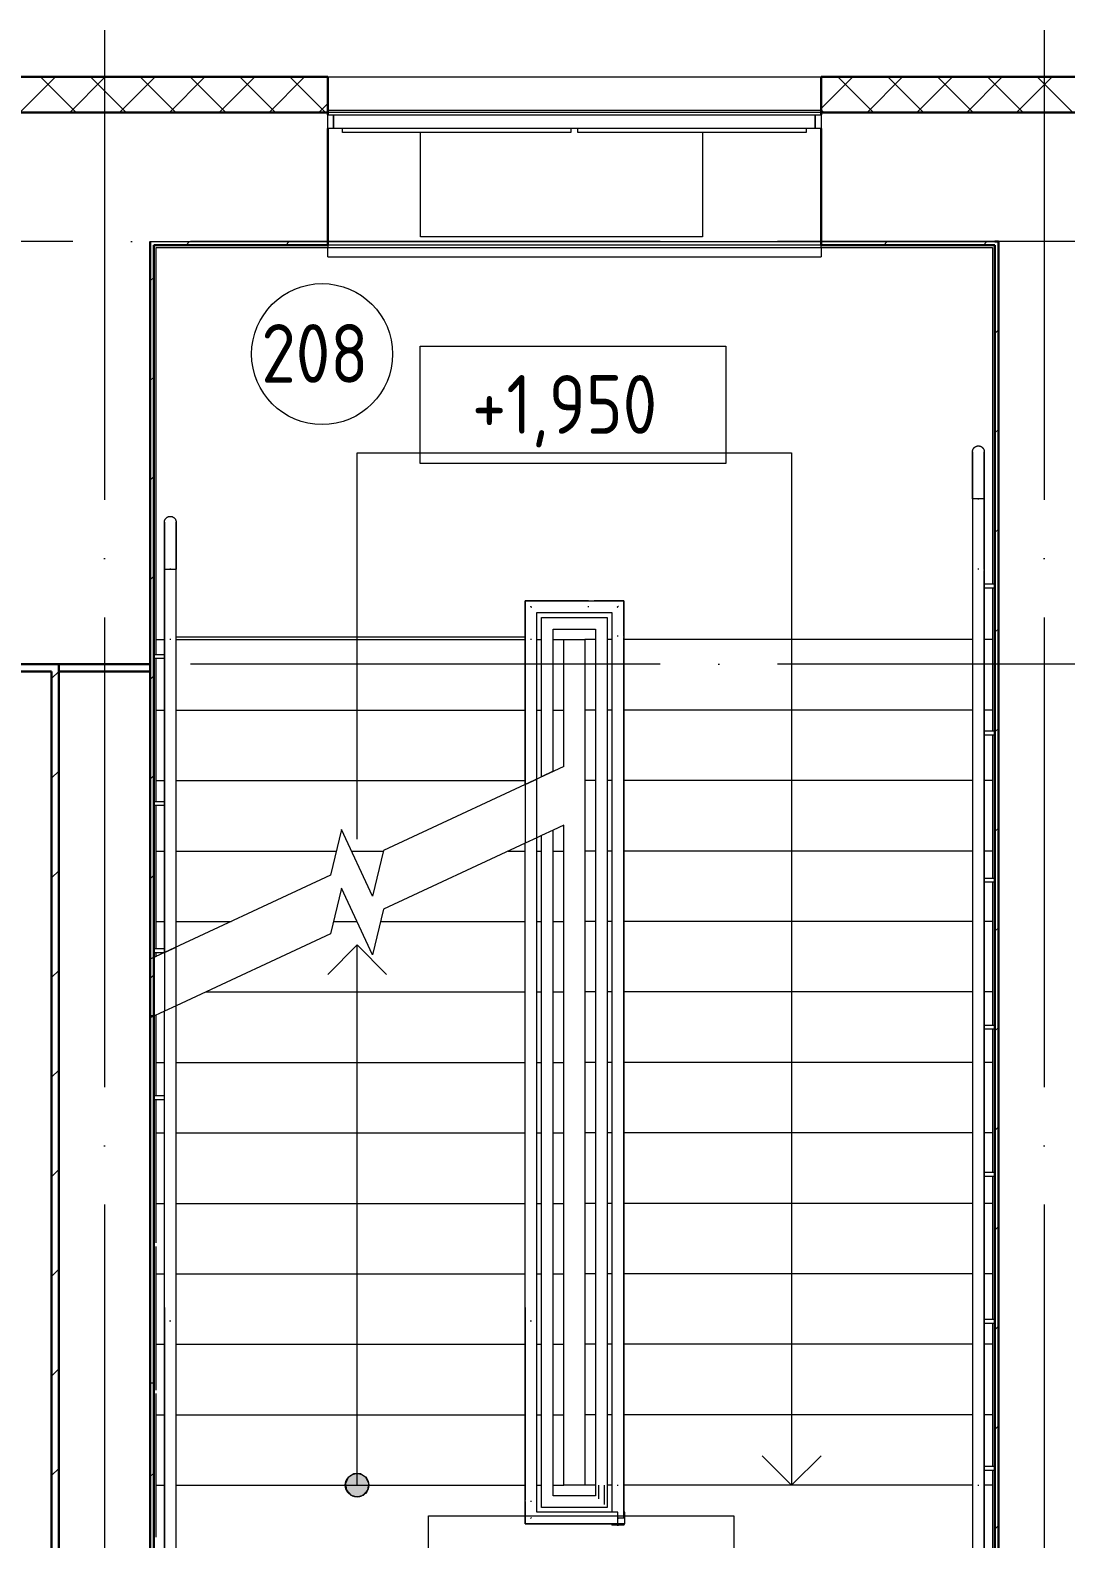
# Model space of a CAD drawing. Header units: millimetres. Extents: x -88595 to 880822, y -1054509 to -148035.
# Drawn here: x 285047 to 289455, y -271775 to -265352 of the extents above; entities that cross this region are included whole.
import ezdxf

# ---------------------------------------------------------------- set-up
doc = ezdxf.new("R2010")
doc.units = ezdxf.units.MM
doc.linetypes.add('ADSK_Линия сетки', pattern=[25, 20, -2.5, 0, -2.5])
for name, color, linetype, lineweight in [('Аннотация', 7, 'Continuous', 20), ('Лестницы', 7, 'Continuous', 9), ('Линии', 7, 'Continuous', 9), ('Марки помещений', 7, 'Continuous', 20), ('Оборудование', 7, 'Continuous', 18), ('Ограждение', 7, 'Continuous', 9), ('Окна', 7, 'Continuous', 9), ('Оси', 7, 'Continuous', 9), ('Отметки', 7, 'Continuous', 9), ('Перекрытие', 7, 'Continuous', 18), ('Стены внутренние', 7, 'Continuous', 18), ('Стены наружные', 7, 'Continuous', 18), ('Стены штриховка', 7, 'Continuous', 9), ('Стрелки вверх', 7, 'Continuous', 18)]:
    doc.layers.add(name, color=color, linetype=linetype, lineweight=lineweight)
doc.styles.add('GOST Common_2', font='GOST_Common.ttf', dxfattribs={"width": 0.9, "height": 350})

# ---------------------------------------------------------------- blocks, each defined once
blk = doc.blocks.new('Тип перил - D15 высота60 консоль80-16089-План 2 этажа смеж копия 4')
at = {"layer": 'Ограждение'}
for p, q in [((-7.5, 70), (-7.5, 25)), ((7.5, 25), (7.5, 70))]:
    blk.add_line(p, q, dxfattribs=at)
blk = doc.blocks.new('2 этаж')
at = {"layer": 'Стрелки вверх'}
h = blk.add_hatch(color=256, dxfattribs=at)
edge = h.paths.add_edge_path()
edge.add_arc((315772.5, 656261.5), 50, 0, 360)
blk.add_hatch(color=256, dxfattribs=at).paths.add_polyline_path([(315772.5, 656211.5), (315799.5, 656219.4), (315818, 656240.7), (315822, 656268.6), (315810.3, 656294.2), (315786.6, 656309.5), (315758.4, 656309.5), (315734.7, 656294.2), (315723, 656268.6), (315727, 656240.7), (315745.5, 656219.4)])
at = {"layer": 'Аннотация', "lineweight": 20}
for p, q in [((316041.8, 660611.4), (316041.8, 661111.4)), ((316041.8, 661111.4), (317341.8, 661111.4)), ((317341.8, 661111.4), (317341.8, 660611.4)), ((317341.8, 660611.4), (316041.8, 660611.4)), ((316077, 655631.3), (316077, 656131.3)), ((316077, 656131.3), (317377, 656131.3)), ((317377, 656131.3), (317377, 655631.3))]:
    blk.add_line(p, q, dxfattribs=at)
at = {"layer": 'Лестницы'}
for p, q in [((314917.5, 659861.5), (314952.5, 659861.5)), ((314917.5, 659861.5), (314952.5, 659861.5)), ((315002.5, 659861.5), (316487.5, 659861.5)), ((315002.5, 659861.5), (316487.5, 659861.5)), ((316537.5, 659861.5), (316557.5, 659861.5)), ((316537.5, 659861.5), (316557.5, 659861.5)), ((316607.5, 659861.5), (316652.5, 659861.5)), ((316607.5, 659861.5), (316652.5, 659861.5)), ((316652.5, 659861.5), (316742.5, 659861.5)), ((316652.5, 659561.5), (316652.5, 659861.5)), ((316787.5, 659861.5), (316742.5, 659861.5)), ((316742.5, 659861.5), (316742.5, 659561.5)), ((316787.5, 659861.5), (316742.5, 659861.5)), ((316857.5, 659861.5), (316837.5, 659861.5)), ((316857.5, 659861.5), (316837.5, 659861.5)), ((318392.5, 659861.5), (316907.5, 659861.5)), ((318392.5, 659861.5), (316907.5, 659861.5)), ((318477.5, 659861.5), (318442.5, 659861.5)), ((318477.5, 659861.5), (318442.5, 659861.5)), ((314917.5, 659561.5), (314952.5, 659561.5)), ((314917.5, 659561.5), (314952.5, 659561.5)), ((315002.5, 659561.5), (316487.5, 659561.5)), ((315002.5, 659561.5), (316487.5, 659561.5)), ((316537.5, 659561.5), (316557.5, 659561.5)), ((316537.5, 659561.5), (316557.5, 659561.5)), ((316607.5, 659561.5), (316652.5, 659561.5)), ((316607.5, 659561.5), (316652.5, 659561.5)), ((316652.5, 659321.9), (316652.5, 659561.5)), ((316742.5, 659561.5), (316742.5, 659261.5)), ((316787.5, 659561.5), (316742.5, 659561.5)), ((316787.5, 659561.5), (316742.5, 659561.5)), ((316857.5, 659561.5), (316837.5, 659561.5)), ((316857.5, 659561.5), (316837.5, 659561.5)), ((318392.5, 659561.5), (316907.5, 659561.5)), ((318392.5, 659561.5), (316907.5, 659561.5)), ((318477.5, 659561.5), (318442.5, 659561.5)), ((318477.5, 659561.5), (318442.5, 659561.5)), ((316652.5, 659321.9), (315885.8, 658964.3)), ((314917.5, 659261.5), (314952.5, 659261.5)), ((314917.5, 659261.5), (314952.5, 659261.5)), ((315002.5, 659261.5), (316487.5, 659261.5)), ((315002.5, 659261.5), (316487.5, 659261.5)), ((316742.5, 659261.5), (316742.5, 658961.5)), ((316787.5, 659261.5), (316742.5, 659261.5)), ((316787.5, 659261.5), (316742.5, 659261.5)), ((316857.5, 659261.5), (316837.5, 659261.5)), ((316857.5, 659261.5), (316837.5, 659261.5)), ((318392.5, 659261.5), (316907.5, 659261.5)), ((318392.5, 659261.5), (316907.5, 659261.5)), ((318477.5, 659261.5), (318442.5, 659261.5)), ((318477.5, 659261.5), (318442.5, 659261.5)), ((315706.5, 659053.1), (315659.2, 658858.7)), ((315838.5, 658769.9), (315706.5, 659053.1)), ((316652.5, 659071.9), (316607.5, 659050.9)), ((316652.5, 658961.5), (316652.5, 659071.9)), ((316487.5, 658994.9), (315885.8, 658714.3)), ((316557.5, 659027.6), (316537.5, 659018.2)), ((314917.5, 658961.5), (314952.5, 658961.5)), ((314917.5, 658961.5), (314952.5, 658961.5)), ((315002.5, 658961.5), (315684.2, 658961.5)), ((315002.5, 658961.5), (315684.2, 658961.5)), ((315749.2, 658961.5), (315885.1, 658961.5)), ((315749.2, 658961.5), (315885.1, 658961.5)), ((315885.8, 658964.3), (315838.5, 658769.9)), ((316415.9, 658961.5), (316487.5, 658961.5)), ((316415.9, 658961.5), (316487.5, 658961.5)), ((316537.5, 658961.5), (316557.5, 658961.5)), ((316537.5, 658961.5), (316557.5, 658961.5)), ((316607.5, 658961.5), (316652.5, 658961.5)), ((316607.5, 658961.5), (316652.5, 658961.5)), ((316652.5, 658661.5), (316652.5, 658961.5)), ((316742.5, 658961.5), (316742.5, 658661.5)), ((316787.5, 658961.5), (316742.5, 658961.5)), ((316787.5, 658961.5), (316742.5, 658961.5)), ((316857.5, 658961.5), (316837.5, 658961.5)), ((316857.5, 658961.5), (316837.5, 658961.5)), ((318392.5, 658961.5), (316907.5, 658961.5)), ((318392.5, 658961.5), (316907.5, 658961.5)), ((318477.5, 658961.5), (318442.5, 658961.5)), ((318477.5, 658961.5), (318442.5, 658961.5)), ((315659.2, 658858.7), (314892.5, 658501.2)), ((315706.5, 658803.1), (315659.2, 658608.7)), ((315838.5, 658519.9), (315706.5, 658803.1)), ((315885.8, 658714.3), (315838.5, 658519.9)), ((314917.5, 658661.5), (314952.5, 658661.5)), ((314917.5, 658661.5), (314952.5, 658661.5)), ((315002.5, 658661.5), (315236.4, 658661.5)), ((315002.5, 658661.5), (315236.4, 658661.5)), ((315672.1, 658661.5), (315772.5, 658661.5)), ((315672.1, 658661.5), (315772.5, 658661.5)), ((315873, 658661.5), (316487.5, 658661.5)), ((315873, 658661.5), (316487.5, 658661.5)), ((316537.5, 658661.5), (316557.5, 658661.5)), ((316537.5, 658661.5), (316557.5, 658661.5)), ((316607.5, 658661.5), (316652.5, 658661.5)), ((316607.5, 658661.5), (316652.5, 658661.5)), ((316652.5, 658361.5), (316652.5, 658661.5)), ((316742.5, 658661.5), (316742.5, 658361.5)), ((316787.5, 658661.5), (316742.5, 658661.5)), ((316787.5, 658661.5), (316742.5, 658661.5)), ((316857.5, 658661.5), (316837.5, 658661.5)), ((316857.5, 658661.5), (316837.5, 658661.5)), ((318392.5, 658661.5), (316907.5, 658661.5)), ((318392.5, 658661.5), (316907.5, 658661.5)), ((318477.5, 658661.5), (318442.5, 658661.5)), ((318477.5, 658661.5), (318442.5, 658661.5)), ((315659.2, 658608.7), (315002.5, 658302.4)), ((315129.1, 658361.5), (316487.5, 658361.5)), ((315129.1, 658361.5), (316487.5, 658361.5)), ((316537.5, 658361.5), (316557.5, 658361.5)), ((316537.5, 658361.5), (316557.5, 658361.5)), ((316607.5, 658361.5), (316652.5, 658361.5)), ((316607.5, 658361.5), (316652.5, 658361.5)), ((316652.5, 658061.5), (316652.5, 658361.5)), ((316742.5, 658361.5), (316742.5, 658061.5)), ((316787.5, 658361.5), (316742.5, 658361.5)), ((316787.5, 658361.5), (316742.5, 658361.5)), ((316857.5, 658361.5), (316837.5, 658361.5)), ((316857.5, 658361.5), (316837.5, 658361.5)), ((318392.5, 658361.5), (316907.5, 658361.5)), ((318392.5, 658361.5), (316907.5, 658361.5)), ((318477.5, 658361.5), (318442.5, 658361.5)), ((318477.5, 658361.5), (318442.5, 658361.5)), ((314952.5, 658279.1), (314892.5, 658251.2)), ((314917.5, 658061.5), (314952.5, 658061.5)), ((314917.5, 658061.5), (314952.5, 658061.5)), ((315002.5, 658061.5), (316487.5, 658061.5)), ((315002.5, 658061.5), (316487.5, 658061.5)), ((316537.5, 658061.5), (316557.5, 658061.5)), ((316537.5, 658061.5), (316557.5, 658061.5)), ((316607.5, 658061.5), (316652.5, 658061.5)), ((316607.5, 658061.5), (316652.5, 658061.5)), ((316652.5, 657761.5), (316652.5, 658061.5)), ((316742.5, 658061.5), (316742.5, 657761.5)), ((316787.5, 658061.5), (316742.5, 658061.5)), ((316787.5, 658061.5), (316742.5, 658061.5)), ((316857.5, 658061.5), (316837.5, 658061.5)), ((316857.5, 658061.5), (316837.5, 658061.5)), ((318392.5, 658061.5), (316907.5, 658061.5)), ((318392.5, 658061.5), (316907.5, 658061.5)), ((318477.5, 658061.5), (318442.5, 658061.5)), ((318477.5, 658061.5), (318442.5, 658061.5)), ((314917.5, 657761.5), (314952.5, 657761.5)), ((314917.5, 657761.5), (314952.5, 657761.5)), ((315002.5, 657761.5), (316487.5, 657761.5)), ((315002.5, 657761.5), (316487.5, 657761.5)), ((316537.5, 657761.5), (316557.5, 657761.5)), ((316537.5, 657761.5), (316557.5, 657761.5)), ((316607.5, 657761.5), (316652.5, 657761.5)), ((316607.5, 657761.5), (316652.5, 657761.5)), ((316652.5, 657461.5), (316652.5, 657761.5)), ((316742.5, 657761.5), (316742.5, 657461.5)), ((316787.5, 657761.5), (316742.5, 657761.5)), ((316787.5, 657761.5), (316742.5, 657761.5)), ((316857.5, 657761.5), (316837.5, 657761.5)), ((316857.5, 657761.5), (316837.5, 657761.5)), ((318392.5, 657761.5), (316907.5, 657761.5)), ((318392.5, 657761.5), (316907.5, 657761.5)), ((318477.5, 657761.5), (318442.5, 657761.5)), ((318477.5, 657761.5), (318442.5, 657761.5)), ((314917.5, 657461.5), (314952.5, 657461.5)), ((314917.5, 657461.5), (314952.5, 657461.5)), ((315002.5, 657461.5), (316487.5, 657461.5)), ((315002.5, 657461.5), (316487.5, 657461.5)), ((316537.5, 657461.5), (316557.5, 657461.5)), ((316537.5, 657461.5), (316557.5, 657461.5)), ((316607.5, 657461.5), (316652.5, 657461.5)), ((316607.5, 657461.5), (316652.5, 657461.5)), ((316652.5, 657161.5), (316652.5, 657461.5)), ((316742.5, 657461.5), (316742.5, 657161.5)), ((316787.5, 657461.5), (316742.5, 657461.5)), ((316787.5, 657461.5), (316742.5, 657461.5)), ((316857.5, 657461.5), (316837.5, 657461.5)), ((316857.5, 657461.5), (316837.5, 657461.5)), ((318392.5, 657461.5), (316907.5, 657461.5)), ((318392.5, 657461.5), (316907.5, 657461.5)), ((318477.5, 657461.5), (318442.5, 657461.5)), ((318477.5, 657461.5), (318442.5, 657461.5)), ((314917.5, 657161.5), (314952.5, 657161.5)), ((314917.5, 657161.5), (314952.5, 657161.5)), ((315002.5, 657161.5), (316487.5, 657161.5)), ((315002.5, 657161.5), (316487.5, 657161.5)), ((316537.5, 657161.5), (316557.5, 657161.5)), ((316537.5, 657161.5), (316557.5, 657161.5)), ((316607.5, 657161.5), (316652.5, 657161.5)), ((316607.5, 657161.5), (316652.5, 657161.5)), ((316652.5, 656861.5), (316652.5, 657161.5)), ((316742.5, 657161.5), (316742.5, 656861.5)), ((316787.5, 657161.5), (316742.5, 657161.5)), ((316787.5, 657161.5), (316742.5, 657161.5)), ((316857.5, 657161.5), (316837.5, 657161.5)), ((316857.5, 657161.5), (316837.5, 657161.5)), ((318392.5, 657161.5), (316907.5, 657161.5)), ((318392.5, 657161.5), (316907.5, 657161.5)), ((318477.5, 657161.5), (318442.5, 657161.5)), ((318477.5, 657161.5), (318442.5, 657161.5)), ((314917.5, 656861.5), (314952.5, 656861.5)), ((314917.5, 656861.5), (314952.5, 656861.5)), ((315002.5, 656861.5), (316487.5, 656861.5)), ((315002.5, 656861.5), (316487.5, 656861.5)), ((316537.5, 656861.5), (316557.5, 656861.5)), ((316537.5, 656861.5), (316557.5, 656861.5)), ((316607.5, 656861.5), (316652.5, 656861.5)), ((316607.5, 656861.5), (316652.5, 656861.5)), ((316652.5, 656561.5), (316652.5, 656861.5)), ((316742.5, 656861.5), (316742.5, 656561.5)), ((316787.5, 656861.5), (316742.5, 656861.5)), ((316787.5, 656861.5), (316742.5, 656861.5)), ((316857.5, 656861.5), (316837.5, 656861.5)), ((316857.5, 656861.5), (316837.5, 656861.5)), ((318392.5, 656861.5), (316907.5, 656861.5)), ((318392.5, 656861.5), (316907.5, 656861.5)), ((318477.5, 656861.5), (318442.5, 656861.5)), ((318477.5, 656861.5), (318442.5, 656861.5)), ((314917.5, 656561.5), (314952.5, 656561.5)), ((314917.5, 656561.5), (314952.5, 656561.5)), ((315002.5, 656561.5), (316487.5, 656561.5)), ((315002.5, 656561.5), (316487.5, 656561.5)), ((316537.5, 656561.5), (316557.5, 656561.5)), ((316537.5, 656561.5), (316557.5, 656561.5)), ((316607.5, 656561.5), (316652.5, 656561.5)), ((316607.5, 656561.5), (316652.5, 656561.5)), ((316652.5, 656261.5), (316652.5, 656561.5)), ((316742.5, 656561.5), (316742.5, 656261.5)), ((316787.5, 656561.5), (316742.5, 656561.5)), ((316787.5, 656561.5), (316742.5, 656561.5)), ((316857.5, 656561.5), (316837.5, 656561.5)), ((316857.5, 656561.5), (316837.5, 656561.5)), ((318392.5, 656561.5), (316907.5, 656561.5)), ((318392.5, 656561.5), (316907.5, 656561.5)), ((318477.5, 656561.5), (318442.5, 656561.5)), ((318477.5, 656561.5), (318442.5, 656561.5)), ((314917.5, 656261.5), (314952.5, 656261.5)), ((314917.5, 656261.5), (314952.5, 656261.5)), ((315002.5, 656261.5), (316487.5, 656261.5)), ((315002.5, 656261.5), (316487.5, 656261.5)), ((316537.5, 656261.5), (316557.5, 656261.5)), ((316537.5, 656261.5), (316557.5, 656261.5)), ((316607.5, 656261.5), (316652.5, 656261.5)), ((316607.5, 656261.5), (316652.5, 656261.5)), ((316742.5, 656261.5), (316652.5, 656261.5)), ((316787.5, 656261.5), (316742.5, 656261.5)), ((316787.5, 656261.5), (316742.5, 656261.5)), ((316857.5, 656261.5), (316837.5, 656261.5)), ((316857.5, 656261.5), (316837.5, 656261.5)), ((318392.5, 656261.5), (316907.5, 656261.5)), ((318392.5, 656261.5), (316907.5, 656261.5)), ((318477.5, 656261.5), (318442.5, 656261.5)), ((318477.5, 656261.5), (318442.5, 656261.5))]:
    blk.add_line(p, q, dxfattribs=at)
at = {"layer": 'Линии', "lineweight": 18, "ltscale": 100}
blk.add_line((315002.5, 659873.3), (316487.5, 659873.3), dxfattribs=at)
at = {"layer": 'Марки помещений'}
blk.add_circle((315623.8, 661077.4), 300, dxfattribs=at)
at = {"layer": 'Ограждение'}
for p, q in [((315647.5, 661541.5), (315647.5, 661531.5)), ((317747.5, 661531.5), (317747.5, 661541.5)), ((314917.5, 661531.5), (315647.5, 661531.5)), ((314917.5, 659861.5), (314917.5, 661531.5)), ((315647.5, 661531.5), (317747.5, 661531.5)), ((315647.5, 661491.5), (315647.5, 661531.5)), ((315647.5, 661491.5), (317747.5, 661491.5)), ((317747.5, 661531.5), (317747.5, 661491.5)), ((317747.5, 661531.5), (318477.5, 661531.5)), ((318477.5, 661531.5), (318477.5, 660161.5)), ((318392.5, 660461.5), (318392.5, 660160.9)), ((318442.5, 660461.5), (318392.5, 660461.5)), ((318392.5, 660461.5), (318392.5, 660161.5)), ((318419.8, 660461.5), (318415.2, 660461.5)), ((318415.2, 660461.5), (318417.5, 660461.5)), ((318417.5, 660461.5), (318419.8, 660461.5)), ((318442.5, 660160.9), (318442.5, 660461.5)), ((318442.5, 660461.5), (318442.5, 660161.5)), ((314952.5, 660161.5), (314952.5, 659867.4)), ((314952.5, 660161.5), (315002.5, 660161.5)), ((314952.5, 659861.5), (314952.5, 660161.5)), ((314979.8, 660161.5), (314975.2, 660161.5)), ((314975.2, 660161.5), (314977.5, 660161.5)), ((314977.5, 660161.5), (314979.8, 660161.5)), ((315002.5, 659867.4), (315002.5, 660161.5)), ((315002.5, 659861.5), (315002.5, 660161.5)), ((318392.5, 660161.5), (318392.5, 656261.5)), ((318392.5, 660155.6), (318392.5, 656255.6)), ((318442.5, 660161.5), (318442.5, 656261.5)), ((318442.5, 656255.6), (318442.5, 660155.6)), ((318477.5, 660161.5), (318477.5, 660097)), ((318477.5, 660082.6), (318477.5, 659470.9)), ((316757.1, 660026.5), (316487.5, 660026.5)), ((316487.5, 660026.5), (316487.5, 659867.4)), ((316487.5, 660026.5), (316757.1, 660026.5)), ((316487.5, 659861.5), (316487.5, 660026.5)), ((316757.1, 660026.5), (316907.5, 660026.5)), ((316907.5, 660026.5), (316782.1, 660026.5)), ((316907.5, 659875.5), (316907.5, 660026.5)), ((316907.5, 660026.5), (316907.5, 659876.1)), ((316537.5, 659976.5), (316757.1, 659976.5)), ((316537.5, 659867.4), (316537.5, 659976.5)), ((316537.5, 659976.5), (316757.1, 659976.5)), ((316537.5, 659861.5), (316537.5, 659976.5)), ((316557.5, 659956.5), (316837.5, 659956.5)), ((316557.5, 659861.5), (316557.5, 659956.5)), ((316757.1, 659976.5), (316857.5, 659976.5)), ((316782.1, 659976.5), (316857.5, 659976.5)), ((316837.5, 659956.5), (316837.5, 656261.5)), ((316857.5, 659976.5), (316857.5, 659875.5)), ((316857.5, 659976.5), (316857.5, 659876.1)), ((314952.5, 659867.4), (314952.5, 658279.1)), ((315002.5, 658302.4), (315002.5, 659867.4)), ((316487.5, 659867.4), (316487.5, 658994.9)), ((316537.5, 659018.2), (316537.5, 659867.4)), ((316607.5, 659906.5), (316787.5, 659906.5)), ((316607.5, 659861.5), (316607.5, 659906.5)), ((316787.5, 659906.5), (316787.5, 656261.5)), ((316857.5, 659876.1), (316857.5, 656261.5)), ((316857.5, 659870.2), (316857.5, 656255.6)), ((316907.5, 659876.1), (316907.5, 656261.5)), ((316907.5, 656255.6), (316907.5, 659870.2)), ((314917.5, 659797), (314917.5, 659861.5)), ((314952.5, 658529.1), (314952.5, 659861.5)), ((315002.5, 658552.4), (315002.5, 659861.5)), ((316487.5, 659244.9), (316487.5, 659861.5)), ((316537.5, 659268.2), (316537.5, 659861.5)), ((316557.5, 659277.6), (316557.5, 659861.5)), ((316607.5, 659300.9), (316607.5, 659861.5)), ((314917.5, 659170.9), (314917.5, 659782.6)), ((318477.5, 659456.5), (318477.5, 658844.8)), ((316607.5, 659300.9), (316557.5, 659277.6)), ((316607.5, 659300.9), (316557.5, 659277.6)), ((316487.5, 659244.9), (316537.5, 659268.2)), ((314917.5, 658544.8), (314917.5, 659156.5)), ((316607.5, 659050.9), (316557.5, 659027.6)), ((316607.5, 659050.9), (316557.5, 659027.6)), ((316607.5, 656216.5), (316607.5, 659050.9)), ((316537.5, 659018.2), (316487.5, 658994.9)), ((316487.5, 656191.5), (316487.5, 658994.9)), ((316537.5, 656191.5), (316537.5, 659018.2)), ((316557.5, 656166.5), (316557.5, 659027.6)), ((318477.5, 658830.4), (318477.5, 658218.8)), ((314917.5, 658512.8), (314917.5, 658530.4)), ((314952.5, 658529.1), (315002.5, 658552.4)), ((314917.5, 658512.8), (314907.5, 658508.1)), ((314917.5, 658262.8), (314907.5, 658258.1)), ((314917.5, 657918.8), (314917.5, 658262.8)), ((315002.5, 658302.4), (314952.5, 658279.1)), ((314952.5, 655961.5), (314952.5, 658279.1)), ((315002.5, 655961.5), (315002.5, 658302.4)), ((318477.5, 658204.3), (318477.5, 657592.7)), ((314917.5, 657292.7), (314917.5, 657904.3)), ((318477.5, 657578.2), (318477.5, 656966.6)), ((314917.5, 656666.6), (314917.5, 657278.2)), ((314952.5, 657017.4), (314952.5, 655967.4)), ((315002.5, 655967.4), (315002.5, 657017.4)), ((316487.5, 657017.4), (316487.5, 656197.4)), ((316537.5, 656197.4), (316537.5, 657017.4)), ((318477.5, 656952.1), (318477.5, 656340.5)), ((314917.5, 656040.5), (314917.5, 656652.1)), ((318477.5, 656326), (318477.5, 656261.5)), ((316787.5, 656216.5), (316607.5, 656216.5)), ((316787.5, 656261.5), (316787.5, 656216.5)), ((316800, 656261.5), (316800, 656204)), ((316825, 656261.5), (316825, 656179)), ((316837.5, 656261.5), (316837.5, 656166.5)), ((316857.5, 656261.5), (316857.5, 656146.5)), ((316857.5, 656255.6), (316857.5, 656146.5)), ((316907.5, 656261.5), (316907.5, 656121.5)), ((316907.5, 656121.5), (316907.5, 656255.6)), ((318392.5, 656261.5), (318392.5, 655961.5)), ((318392.5, 656255.6), (318392.5, 655961.5)), ((318442.5, 656261.5), (318442.5, 655961.5)), ((318442.5, 655961.5), (318442.5, 656255.6)), ((318477.5, 656261.5), (318477.5, 654386.5)), ((316487.5, 656192.1), (316487.5, 656096.5)), ((316487.5, 656096.5), (316487.5, 656191.5)), ((316537.5, 656146.5), (316537.5, 656192.1)), ((316537.5, 656146.5), (316537.5, 656191.5)), ((316882.5, 656146.5), (316537.5, 656146.5)), ((316882.5, 656146.5), (316537.5, 656146.5)), ((316837.5, 656166.5), (316557.5, 656166.5)), ((316882.5, 656121.5), (316882.5, 656146.5)), ((316912.5, 656146.5), (316907.5, 656146.5)), ((316912.5, 656146.5), (316907.5, 656146.5)), ((316912.5, 656121.5), (316912.5, 656146.5)), ((316487.5, 656096.5), (316882.5, 656096.5)), ((316882.5, 656096.5), (316487.5, 656096.5)), ((316857.5, 656096.5), (316857.5, 656091.5)), ((316857.5, 656096.5), (316857.5, 656091.5)), ((316907.5, 656091.5), (316857.5, 656091.5)), ((316880.2, 656091.5), (316884.8, 656091.5)), ((316882.5, 656119.2), (316882.5, 656123.8)), ((316882.5, 656121.5), (316884.8, 656121.5)), ((316907.5, 656121.5), (316882.5, 656121.5)), ((316882.5, 656096.5), (316882.5, 656121.1)), ((316882.5, 656096.5), (316912.5, 656096.5)), ((316912.5, 656096.5), (316882.5, 656096.5)), ((316907.5, 656091.5), (316907.5, 656096.5)), ((316907.5, 656096.5), (316907.5, 656091.5)), ((316912.5, 656119.2), (316912.5, 656123.8)), ((316912.5, 656096.5), (316912.5, 656121.1))]:
    blk.add_line(p, q, dxfattribs=at)
at = {"layer": 'Ограждение', "flags": 128}
for points in [[(318392.5, 660661.5), (318392.5, 660662.5), (318392.6, 660663.5), (318392.7, 660664.5), (318392.8, 660665.5), (318393, 660666.5), (318393.2, 660667.4), (318393.5, 660668.4), (318393.8, 660669.4), (318394.1, 660670.3), (318394.5, 660671.2), (318394.9, 660672.2), (318395.3, 660673.1), (318395.8, 660673.9), (318396.3, 660674.8), (318396.9, 660675.6), (318397.4, 660676.4), (318398.1, 660677.2), (318398.7, 660678), (318399.4, 660678.7), (318400.1, 660679.4), (318400.8, 660680.1), (318401.6, 660680.8), (318402.4, 660681.4), (318403.2, 660682), (318404, 660682.5), (318404.8, 660683.1), (318405.7, 660683.6), (318406.6, 660684), (318407.5, 660684.4), (318408.4, 660684.8), (318409.4, 660685.2), (318410.3, 660685.5), (318411.3, 660685.7), (318412.3, 660686), (318413.3, 660686.1), (318414.2, 660686.3), (318415.2, 660686.4), (318416.2, 660686.5), (318417.2, 660686.5), (318417.5, 660686.5)], [(318392.5, 660461.5), (318392.5, 660469.5), (318392.5, 660477.5), (318392.5, 660485.4), (318392.5, 660493.4), (318392.5, 660501.2), (318392.5, 660509), (318392.5, 660516.8), (318392.5, 660524.4), (318392.5, 660532), (318392.5, 660539.4), (318392.5, 660546.7), (318392.5, 660553.9), (318392.5, 660560.9), (318392.5, 660567.7), (318392.5, 660574.4), (318392.5, 660580.9), (318392.5, 660587.3), (318392.5, 660593.4), (318392.5, 660599.3), (318392.5, 660605), (318392.5, 660610.4), (318392.5, 660615.7), (318392.5, 660620.6), (318392.5, 660625.3), (318392.5, 660629.8), (318392.5, 660634), (318392.5, 660637.9), (318392.5, 660641.5), (318392.5, 660644.9), (318392.5, 660647.9), (318392.5, 660650.7), (318392.5, 660653.1), (318392.5, 660655.2), (318392.5, 660657.1), (318392.5, 660658.6), (318392.5, 660659.8), (318392.5, 660660.7), (318392.5, 660661.2), (318392.5, 660661.5), (318392.5, 660661.5)], [(318392.5, 660661.5), (318392.5, 660661.3), (318392.5, 660660.9), (318392.5, 660660.1), (318392.5, 660659), (318392.5, 660657.5), (318392.5, 660655.8), (318392.5, 660653.7), (318392.5, 660651.4), (318392.5, 660648.7), (318392.5, 660645.7), (318392.5, 660642.5), (318392.5, 660638.9), (318392.5, 660635.1), (318392.5, 660631), (318392.5, 660626.6), (318392.5, 660621.9), (318392.5, 660617), (318392.5, 660611.9), (318392.5, 660606.5), (318392.5, 660600.8), (318392.5, 660595), (318392.5, 660588.9), (318392.5, 660582.7), (318392.5, 660576.2), (318392.5, 660569.6), (318392.5, 660562.7), (318392.5, 660555.8), (318392.5, 660548.6), (318392.5, 660541.4), (318392.5, 660534), (318392.5, 660526.5), (318392.5, 660518.8), (318392.5, 660511.1), (318392.5, 660503.4), (318392.5, 660495.5), (318392.5, 660487.6), (318392.5, 660479.6), (318392.5, 660471.7), (318392.5, 660463.7), (318392.5, 660461.5)], [(318417.5, 660686.5), (318418.5, 660686.5), (318419.5, 660686.4), (318420.5, 660686.3), (318421.5, 660686.2), (318422.5, 660686), (318423.4, 660685.8), (318424.4, 660685.5), (318425.4, 660685.2), (318426.3, 660684.9), (318427.2, 660684.5), (318428.1, 660684.1), (318429, 660683.7), (318429.9, 660683.2), (318430.8, 660682.7), (318431.6, 660682.1), (318432.4, 660681.6), (318433.2, 660680.9), (318434, 660680.3), (318434.7, 660679.6), (318435.4, 660678.9), (318436.1, 660678.2), (318436.8, 660677.4), (318437.4, 660676.7), (318438, 660675.8), (318438.5, 660675), (318439.1, 660674.2), (318439.5, 660673.3), (318440, 660672.4), (318440.4, 660671.5), (318440.8, 660670.6), (318441.1, 660669.6), (318441.5, 660668.7), (318441.7, 660667.7), (318441.9, 660666.7), (318442.1, 660665.8), (318442.3, 660664.8), (318442.4, 660663.8), (318442.5, 660662.8), (318442.5, 660661.8), (318442.5, 660661.5)], [(318442.5, 660461.5), (318442.5, 660469.5), (318442.5, 660477.5), (318442.5, 660485.4), (318442.5, 660493.4), (318442.5, 660501.2), (318442.5, 660509), (318442.5, 660516.8), (318442.5, 660524.4), (318442.5, 660532), (318442.5, 660539.4), (318442.5, 660546.7), (318442.5, 660553.9), (318442.5, 660560.9), (318442.5, 660567.7), (318442.5, 660574.4), (318442.5, 660580.9), (318442.5, 660587.3), (318442.5, 660593.4), (318442.5, 660599.3), (318442.5, 660605), (318442.5, 660610.4), (318442.5, 660615.7), (318442.5, 660620.6), (318442.5, 660625.3), (318442.5, 660629.8), (318442.5, 660634), (318442.5, 660637.9), (318442.5, 660641.5), (318442.5, 660644.9), (318442.5, 660647.9), (318442.5, 660650.7), (318442.5, 660653.1), (318442.5, 660655.2), (318442.5, 660657.1), (318442.5, 660658.6), (318442.5, 660659.8), (318442.5, 660660.7), (318442.5, 660661.2), (318442.5, 660661.5), (318442.5, 660661.5)], [(318442.5, 660661.5), (318442.5, 660661.3), (318442.5, 660660.9), (318442.5, 660660.1), (318442.5, 660659), (318442.5, 660657.5), (318442.5, 660655.8), (318442.5, 660653.7), (318442.5, 660651.4), (318442.5, 660648.7), (318442.5, 660645.7), (318442.5, 660642.5), (318442.5, 660638.9), (318442.5, 660635.1), (318442.5, 660631), (318442.5, 660626.6), (318442.5, 660621.9), (318442.5, 660617), (318442.5, 660611.9), (318442.5, 660606.5), (318442.5, 660600.8), (318442.5, 660595), (318442.5, 660588.9), (318442.5, 660582.7), (318442.5, 660576.2), (318442.5, 660569.6), (318442.5, 660562.7), (318442.5, 660555.8), (318442.5, 660548.6), (318442.5, 660541.4), (318442.5, 660534), (318442.5, 660526.5), (318442.5, 660518.8), (318442.5, 660511.1), (318442.5, 660503.4), (318442.5, 660495.5), (318442.5, 660487.6), (318442.5, 660479.6), (318442.5, 660471.7), (318442.5, 660463.7), (318442.5, 660461.5)], [(314952.5, 660361.5), (314952.5, 660362.5), (314952.6, 660363.5), (314952.7, 660364.5), (314952.8, 660365.5), (314953, 660366.5), (314953.2, 660367.4), (314953.5, 660368.4), (314953.8, 660369.4), (314954.1, 660370.3), (314954.5, 660371.2), (314954.9, 660372.2), (314955.3, 660373.1), (314955.8, 660373.9), (314956.3, 660374.8), (314956.9, 660375.6), (314957.4, 660376.4), (314958.1, 660377.2), (314958.7, 660378), (314959.4, 660378.7), (314960.1, 660379.4), (314960.8, 660380.1), (314961.6, 660380.8), (314962.4, 660381.4), (314963.2, 660382), (314964, 660382.5), (314964.8, 660383.1), (314965.7, 660383.6), (314966.6, 660384), (314967.5, 660384.4), (314968.4, 660384.8), (314969.4, 660385.2), (314970.3, 660385.5), (314971.3, 660385.7), (314972.3, 660386), (314973.3, 660386.1), (314974.2, 660386.3), (314975.2, 660386.4), (314976.2, 660386.5), (314977.2, 660386.5), (314977.5, 660386.5)], [(314977.5, 660386.5), (314978.5, 660386.5), (314979.5, 660386.4), (314980.5, 660386.3), (314981.5, 660386.2), (314982.5, 660386), (314983.4, 660385.8), (314984.4, 660385.5), (314985.4, 660385.2), (314986.3, 660384.9), (314987.2, 660384.5), (314988.1, 660384.1), (314989, 660383.7), (314989.9, 660383.2), (314990.8, 660382.7), (314991.6, 660382.1), (314992.4, 660381.6), (314993.2, 660380.9), (314994, 660380.3), (314994.7, 660379.6), (314995.4, 660378.9), (314996.1, 660378.2), (314996.8, 660377.4), (314997.4, 660376.7), (314998, 660375.8), (314998.5, 660375), (314999.1, 660374.2), (314999.5, 660373.3), (315000, 660372.4), (315000.4, 660371.5), (315000.8, 660370.6), (315001.1, 660369.6), (315001.5, 660368.7), (315001.7, 660367.7), (315001.9, 660366.7), (315002.1, 660365.8), (315002.3, 660364.8), (315002.4, 660363.8), (315002.5, 660362.8), (315002.5, 660361.8), (315002.5, 660361.5)], [(314952.5, 660161.5), (314952.5, 660169.5), (314952.5, 660177.5), (314952.5, 660185.4), (314952.5, 660193.4), (314952.5, 660201.2), (314952.5, 660209), (314952.5, 660216.8), (314952.5, 660224.4), (314952.5, 660232), (314952.5, 660239.4), (314952.5, 660246.7), (314952.5, 660253.9), (314952.5, 660260.9), (314952.5, 660267.7), (314952.5, 660274.4), (314952.5, 660280.9), (314952.5, 660287.3), (314952.5, 660293.4), (314952.5, 660299.3), (314952.5, 660305), (314952.5, 660310.4), (314952.5, 660315.7), (314952.5, 660320.6), (314952.5, 660325.3), (314952.5, 660329.8), (314952.5, 660334), (314952.5, 660337.9), (314952.5, 660341.5), (314952.5, 660344.9), (314952.5, 660347.9), (314952.5, 660350.7), (314952.5, 660353.1), (314952.5, 660355.2), (314952.5, 660357.1), (314952.5, 660358.6), (314952.5, 660359.8), (314952.5, 660360.7), (314952.5, 660361.2), (314952.5, 660361.5), (314952.5, 660361.5)], [(314952.5, 660361.5), (314952.5, 660361.3), (314952.5, 660360.9), (314952.5, 660360.1), (314952.5, 660359), (314952.5, 660357.5), (314952.5, 660355.8), (314952.5, 660353.7), (314952.5, 660351.4), (314952.5, 660348.7), (314952.5, 660345.7), (314952.5, 660342.5), (314952.5, 660338.9), (314952.5, 660335.1), (314952.5, 660331), (314952.5, 660326.6), (314952.5, 660321.9), (314952.5, 660317), (314952.5, 660311.9), (314952.5, 660306.5), (314952.5, 660300.8), (314952.5, 660295), (314952.5, 660288.9), (314952.5, 660282.7), (314952.5, 660276.2), (314952.5, 660269.6), (314952.5, 660262.7), (314952.5, 660255.8), (314952.5, 660248.6), (314952.5, 660241.4), (314952.5, 660234), (314952.5, 660226.5), (314952.5, 660218.8), (314952.5, 660211.1), (314952.5, 660203.4), (314952.5, 660195.5), (314952.5, 660187.6), (314952.5, 660179.6), (314952.5, 660171.7), (314952.5, 660163.7), (314952.5, 660161.5)], [(315002.5, 660161.5), (315002.5, 660169.5), (315002.5, 660177.5), (315002.5, 660185.4), (315002.5, 660193.4), (315002.5, 660201.2), (315002.5, 660209), (315002.5, 660216.8), (315002.5, 660224.4), (315002.5, 660232), (315002.5, 660239.4), (315002.5, 660246.7), (315002.5, 660253.9), (315002.5, 660260.9), (315002.5, 660267.7), (315002.5, 660274.4), (315002.5, 660280.9), (315002.5, 660287.3), (315002.5, 660293.4), (315002.5, 660299.3), (315002.5, 660305), (315002.5, 660310.4), (315002.5, 660315.7), (315002.5, 660320.6), (315002.5, 660325.3), (315002.5, 660329.8), (315002.5, 660334), (315002.5, 660337.9), (315002.5, 660341.5), (315002.5, 660344.9), (315002.5, 660347.9), (315002.5, 660350.7), (315002.5, 660353.1), (315002.5, 660355.2), (315002.5, 660357.1), (315002.5, 660358.6), (315002.5, 660359.8), (315002.5, 660360.7), (315002.5, 660361.2), (315002.5, 660361.5), (315002.5, 660361.5)], [(315002.5, 660361.5), (315002.5, 660361.3), (315002.5, 660360.9), (315002.5, 660360.1), (315002.5, 660359), (315002.5, 660357.5), (315002.5, 660355.8), (315002.5, 660353.7), (315002.5, 660351.4), (315002.5, 660348.7), (315002.5, 660345.7), (315002.5, 660342.5), (315002.5, 660338.9), (315002.5, 660335.1), (315002.5, 660331), (315002.5, 660326.6), (315002.5, 660321.9), (315002.5, 660317), (315002.5, 660311.9), (315002.5, 660306.5), (315002.5, 660300.8), (315002.5, 660295), (315002.5, 660288.9), (315002.5, 660282.7), (315002.5, 660276.2), (315002.5, 660269.6), (315002.5, 660262.7), (315002.5, 660255.8), (315002.5, 660248.6), (315002.5, 660241.4), (315002.5, 660234), (315002.5, 660226.5), (315002.5, 660218.8), (315002.5, 660211.1), (315002.5, 660203.4), (315002.5, 660195.5), (315002.5, 660187.6), (315002.5, 660179.6), (315002.5, 660171.7), (315002.5, 660163.7), (315002.5, 660161.5)], [(314974.7, 656961.9), (314977.5, 656961.5), (314980.3, 656961.9)], [(316509.7, 656961.9), (316512.5, 656961.5), (316515.3, 656961.9)]]:
    blk.add_lwpolyline(points, dxfattribs=at)
at = {"layer": 'Ограждение'}
for points in [[(318419.6, 660161.5), (318418.9, 660161.5), (318417.5, 660161.5), (318416.1, 660161.5), (318415.4, 660161.5)], [(316757.2, 659999.2), (316757.1, 659999.9), (316757.1, 660001.5), (316757.1, 660003.1), (316757.2, 660003.8)], [(316884.6, 659876.1), (316883.9, 659876.1), (316882.5, 659876.1), (316881.1, 659876.1), (316880.4, 659876.1)], [(314979.6, 659861.5), (314978.9, 659861.5), (314977.5, 659861.5), (314976.1, 659861.5), (314975.4, 659861.5)], [(316514.6, 659861.5), (316513.9, 659861.5), (316512.5, 659861.5), (316511.1, 659861.5), (316510.4, 659861.5)], [(316880.4, 656261.5), (316881.1, 656261.5), (316882.5, 656261.5), (316883.9, 656261.5), (316884.6, 656261.5)], [(318415.4, 656261.5), (318416.1, 656261.5), (318417.5, 656261.5), (318418.9, 656261.5), (318419.6, 656261.5)], [(316514.6, 656191.5), (316513.9, 656191.5), (316512.5, 656191.5), (316511.1, 656191.5), (316510.4, 656191.5)]]:
    blk.add_open_spline(points, degree=3, dxfattribs=at)
for points, knots in [([(316510.2, 660003.8), (316510.4, 660003.6), (316511.2, 660002.8), (316512.5, 660001.5), (316513.8, 660000.2), (316514.6, 659999.4), (316514.8, 659999.2)], [-0.5298173, -0.5298173, -0.5298173, -0.5298173, -0.52083333, -0.5, -0.47916667, -0.4701827, -0.4701827, -0.4701827, -0.4701827]), ([(316880.2, 659999.2), (316880.4, 659999.4), (316881.2, 660000.2), (316882.5, 660001.5), (316883.8, 660002.8), (316884.6, 660003.6), (316884.8, 660003.8)], [0.4701827, 0.4701827, 0.4701827, 0.4701827, 0.47916667, 0.5, 0.52083333, 0.5298173, 0.5298173, 0.5298173, 0.5298173]), ([(316514.8, 656123.8), (316514.6, 656123.6), (316513.8, 656122.8), (316512.5, 656121.5), (316511.2, 656120.2), (316510.4, 656119.4), (316510.2, 656119.2)], [0.47018267, 0.47018267, 0.47018267, 0.47018267, 0.47916667, 0.5, 0.52083333, 0.52981733, 0.52981733, 0.52981733, 0.52981733])]:
    blk.add_open_spline(points, degree=3, knots=knots, dxfattribs=at)
at = {"layer": 'Окна'}
for p, q in [((315647.5, 662096.5), (315672.5, 662096.5)), ((315647.5, 662038.5), (315647.5, 662096.5)), ((315672.5, 662096.5), (315672.5, 662038.5)), ((315672.5, 662096.5), (317722.5, 662096.5)), ((315672.5, 662038.5), (315672.5, 662096.5)), ((317722.5, 662096.5), (317747.5, 662096.5)), ((317722.5, 662038.5), (317722.5, 662096.5)), ((317722.5, 662096.5), (317722.5, 662038.5)), ((317747.5, 662096.5), (317747.5, 662038.5)), ((315672.5, 662038.5), (315647.5, 662038.5)), ((317722.5, 662038.5), (315672.5, 662038.5)), ((315710.5, 662021.5), (315710.5, 662038.5)), ((316682.5, 662021.5), (315710.5, 662021.5)), ((316682.5, 662038.5), (316682.5, 662021.5)), ((316712.5, 662021.5), (316712.5, 662038.5)), ((317684.5, 662021.5), (316712.5, 662021.5)), ((317684.5, 662038.5), (317684.5, 662021.5)), ((317747.5, 662038.5), (317722.5, 662038.5))]:
    blk.add_line(p, q, dxfattribs=at)
at = {"layer": 'Оси', "linetype": 'ADSK_Линия сетки', "ltscale": 100}
for p, q in [((314697.5, 662456.5), (314697.5, 631330.4)), ((318697.5, 662456.5), (318697.5, 632600.4)), ((364564.8, 661556.5), (287587.4, 661556.5)), ((364564.8, 659756.5), (287587.4, 659756.5))]:
    blk.add_line(p, q, dxfattribs=at)
at = {"layer": 'Перекрытие', "color": 49, "ltscale": 100, "true_color": 0x464646}
for p, q in [((314917.5, 659861.5), (314952.5, 659861.5)), ((315002.5, 659861.5), (316487.5, 659861.5)), ((316537.5, 659861.5), (316557.5, 659861.5)), ((316607.5, 659861.5), (316742.5, 659861.5)), ((316787.5, 656261.5), (316652.5, 656261.5)), ((316857.5, 656261.5), (316837.5, 656261.5)), ((318392.5, 656261.5), (316907.5, 656261.5)), ((318477.5, 656261.5), (318442.5, 656261.5))]:
    blk.add_line(p, q, dxfattribs=at)
at = {"layer": 'Стены внутренние', "lineweight": 30}
for p, q in [((314190.5, 662258.5), (315647.5, 662258.5)), ((315647.5, 662096.5), (315647.5, 662258.5)), ((319204.5, 662258.5), (317747.5, 662258.5)), ((317747.5, 662096.5), (317747.5, 662258.5)), ((315647.5, 662106.5), (314342.5, 662106.5)), ((319052.5, 662106.5), (317747.5, 662106.5)), ((315647.5, 662038.5), (315647.5, 661556.5)), ((317747.5, 662038.5), (317747.5, 661556.5)), ((318502.5, 661556.5), (318487.5, 661556.5)), ((314502.5, 659756.5), (314892.5, 659756.5)), ((314892.5, 659726.5), (314502.5, 659726.5))]:
    blk.add_line(p, q, dxfattribs=at)
at = {"layer": 'Стены внутренние', "linetype": 'Continuous', "lineweight": 9}
for p, q in [((314337.1, 662106.5), (314487.1, 662256.5)), ((314576.9, 662106.5), (314426.9, 662256.5)), ((314549.3, 662106.5), (314699.3, 662256.5)), ((314789, 662106.5), (314639, 662256.5)), ((314761.4, 662106.5), (314911.4, 662256.5)), ((315001.2, 662106.5), (314851.2, 662256.5)), ((314973.5, 662106.5), (315123.5, 662256.5)), ((315213.3, 662106.5), (315063.3, 662256.5)), ((315185.7, 662106.5), (315335.7, 662256.5)), ((315247.8, 662256.5), (315246.6, 662258.5)), ((315425.4, 662106.5), (315275.4, 662256.5)), ((315397.8, 662106.5), (315547.8, 662256.5)), ((315637.6, 662106.5), (315487.6, 662256.5)), ((317747.5, 662122.7), (317881.3, 662256.5)), ((317971, 662106.5), (317821, 662256.5)), ((317943.4, 662106.5), (318093.4, 662256.5)), ((318183.2, 662106.5), (318033.2, 662256.5)), ((318155.5, 662106.5), (318305.5, 662256.5)), ((318395.3, 662106.5), (318245.3, 662256.5)), ((318299, 662258.5), (318297.9, 662256.5)), ((318367.7, 662106.5), (318517.7, 662256.5)), ((318607.4, 662106.5), (318457.4, 662256.5)), ((318579.8, 662106.5), (318729.8, 662256.5)), ((318819.6, 662106.5), (318669.6, 662256.5)), ((315609.9, 662106.5), (315647.5, 662144.1)), ((317758.9, 662106.5), (317747.5, 662117.9))]:
    blk.add_line(p, q, dxfattribs=at)
at = {"layer": 'Стены внутренние'}
for p, q in [((315647.5, 662258.5), (317747.5, 662258.5)), ((315647.5, 662116.5), (317747.5, 662116.5)), ((317747.5, 661556.5), (318487.5, 661556.5))]:
    blk.add_line(p, q, dxfattribs=at)
at = {"layer": 'Стены наружные'}
for p, q in [((317747.5, 662106.5), (315647.5, 662106.5)), ((316042.5, 661576.5), (316042.5, 662021.5)), ((317242.5, 662021.5), (317242.5, 661576.5)), ((314892.5, 661556.5), (317747.5, 661556.5)), ((317747.5, 661541.5), (315647.5, 661541.5)), ((317242.5, 661576.5), (316042.5, 661576.5))]:
    blk.add_line(p, q, dxfattribs=at)
at = {"layer": 'Стены наружные', "lineweight": 30}
for p, q in [((314892.5, 654241.5), (314892.5, 661556.5)), ((314907.5, 661541.5), (315647.5, 661541.5)), ((314907.5, 654376.5), (314907.5, 661541.5)), ((315647.5, 661541.5), (315647.5, 661556.5)), ((317747.5, 661541.5), (317747.5, 661556.5)), ((317747.5, 661541.5), (318487.5, 661541.5)), ((318487.5, 654376.5), (318487.5, 661541.5)), ((318502.5, 654241.5), (318502.5, 661556.5)), ((314502.5, 659756.5), (314342.5, 659756.5)), ((314502.5, 653751.5), (314502.5, 659756.5)), ((314212.5, 659726.5), (314472.5, 659726.5)), ((314472.5, 659726.5), (314472.5, 653781.5))]:
    blk.add_line(p, q, dxfattribs=at)
at = {"layer": 'Стены наружные', "linetype": 'Continuous', "lineweight": 9}
for p, q in [((315044.9, 661541.5), (315059.9, 661556.5)), ((315469.2, 661541.5), (315484.2, 661556.5)), ((318014.8, 661541.5), (318029.8, 661556.5)), ((318439, 661541.5), (318454, 661556.5)), ((314892.5, 661389.1), (314907.5, 661404.1)), ((318487.5, 661165.7), (318502.5, 661180.7)), ((314892.5, 660964.8), (314907.5, 660979.8)), ((318487.5, 660741.4), (318502.5, 660756.4)), ((314892.5, 660540.5), (314907.5, 660555.5)), ((318487.5, 660317.2), (318502.5, 660332.2)), ((314892.5, 660116.3), (314907.5, 660131.3)), ((318487.5, 659892.9), (318502.5, 659907.9)), ((314472.5, 659696.3), (314502.5, 659726.3)), ((314892.5, 659692), (314907.5, 659707)), ((318487.5, 659468.6), (318502.5, 659483.6)), ((314472.5, 659272), (314502.5, 659302)), ((314892.5, 659267.7), (314907.5, 659282.7)), ((318487.5, 659044.4), (318502.5, 659059.4)), ((314472.5, 658847.7), (314502.5, 658877.7)), ((314892.5, 658843.5), (314907.5, 658858.5)), ((318487.5, 658620.1), (318502.5, 658635.1)), ((314472.5, 658423.5), (314502.5, 658453.5)), ((314892.5, 658419.2), (314907.5, 658434.2)), ((318487.5, 658195.8), (318502.5, 658210.8)), ((314472.5, 657999.2), (314502.5, 658029.2)), ((318487.5, 657771.6), (318502.5, 657786.6)), ((314472.5, 657575), (314502.5, 657605)), ((318487.5, 657347.3), (318502.5, 657362.3)), ((314472.5, 657150.7), (314502.5, 657180.7)), ((318487.5, 656923.1), (318502.5, 656938.1)), ((314472.5, 656726.4), (314502.5, 656756.4)), ((318487.5, 656498.8), (318502.5, 656513.8)), ((314472.5, 656302.2), (314502.5, 656332.2)), ((314892.5, 656297.9), (314907.5, 656312.9)), ((318487.5, 656074.5), (318502.5, 656089.5))]:
    blk.add_line(p, q, dxfattribs=at)
at = {"layer": 'Стены штриховка'}
for p, q in [((314190.5, 662256.5), (315645.5, 662256.5)), ((315645.5, 662256.5), (315645.5, 662182.5)), ((317749.5, 662182.5), (317749.5, 662256.5)), ((317749.5, 662256.5), (319204.5, 662256.5)), ((315645.5, 662182.5), (315647.5, 662182.5)), ((317747.5, 662182.5), (317749.5, 662182.5)), ((314892.5, 658261.5), (314907.5, 658261.5)), ((314907.5, 656696.3), (314892.5, 656696.3))]:
    blk.add_line(p, q, dxfattribs=at)
at = {"layer": 'Стрелки вверх'}
for p, q in [((315772.5, 660656.5), (317622.5, 660656.5)), ((315772.5, 659861.5), (315772.5, 660656.5)), ((317622.5, 660656.5), (317622.5, 659861.5)), ((315772.5, 659561.5), (315772.5, 659861.5)), ((317622.5, 659861.5), (317622.5, 659561.5)), ((315772.5, 659261.5), (315772.5, 659561.5)), ((317622.5, 659561.5), (317622.5, 659261.5)), ((315772.5, 659011.5), (315772.5, 659261.5)), ((317622.5, 659261.5), (317622.5, 658961.5)), ((317622.5, 658961.5), (317622.5, 658661.5)), ((317622.5, 658661.5), (317622.5, 658361.5)), ((315772.5, 658561.5), (315647.5, 658436.5)), ((315772.5, 658361.5), (315772.5, 658561.5)), ((315772.5, 658561.5), (315897.5, 658436.5)), ((315772.5, 658061.5), (315772.5, 658361.5)), ((317622.5, 658361.5), (317622.5, 658061.5)), ((315772.5, 657761.5), (315772.5, 658061.5)), ((317622.5, 658061.5), (317622.5, 657761.5)), ((315772.5, 657461.5), (315772.5, 657761.5)), ((317622.5, 657761.5), (317622.5, 657461.5)), ((315772.5, 657161.5), (315772.5, 657461.5)), ((317622.5, 657461.5), (317622.5, 657161.5)), ((315772.5, 656861.5), (315772.5, 657161.5)), ((317622.5, 657161.5), (317622.5, 656861.5)), ((315772.5, 656561.5), (315772.5, 656861.5)), ((317622.5, 656861.5), (317622.5, 656561.5)), ((315772.5, 656261.5), (315772.5, 656561.5)), ((317622.5, 656561.5), (317622.5, 656261.5)), ((317622.5, 656261.5), (317497.5, 656386.5)), ((317622.5, 656261.5), (317747.5, 656386.5)), ((315734.7, 656294.2), (315723, 656268.6)), ((315723, 656268.6), (315727, 656240.7)), ((315758.4, 656309.5), (315734.7, 656294.2)), ((315786.6, 656309.5), (315758.4, 656309.5)), ((315810.3, 656294.2), (315786.6, 656309.5)), ((315822, 656268.6), (315810.3, 656294.2)), ((315818, 656240.7), (315822, 656268.6)), ((315727, 656240.7), (315745.5, 656219.4)), ((315745.5, 656219.4), (315772.5, 656211.5)), ((315772.5, 656211.5), (315799.5, 656219.4)), ((315799.5, 656219.4), (315818, 656240.7))]:
    blk.add_line(p, q, dxfattribs=at)
blk.add_circle((315772.5, 656261.5), 50, dxfattribs=at)
for p, rotation in [((318417.5, 660089.8), 270), ((314977.5, 659789.8), 90), ((318417.5, 659463.7), 270), ((314977.5, 659163.7), 90), ((318417.5, 658837.6), 270), ((314977.5, 658537.6), 90), ((318417.5, 658211.5), 270), ((314977.5, 657911.5), 90), ((318417.5, 657585.4), 270), ((318417.5, 656959.3), 270), ((318417.5, 656333.2), 270)]:
    blk.add_blockref('Тип перил - D15 высота60 консоль80-16089-План 2 этажа смеж копия 4', p, dxfattribs=dict(rotation=rotation))
at = {"layer": 'Марки помещений', "style": 'GOST Common_2', "width": 0.9}
blk.add_text('208', height=250, dxfattribs=at).set_placement((315365, 660955.2))
at = {"layer": 'Отметки', "style": 'GOST Common_2', "width": 0.9}
blk.add_text('+1,950', height=250, dxfattribs=at).set_placement((316262, 660738.1))

msp = doc.modelspace()

# ---------------------------------------------------------------- block references
at = {"layer": 'Оборудование', "color": 5, "true_color": 0x0000ff}
msp.add_blockref('2 этаж', (-29334.2, -927808.4), dxfattribs=at)

doc.saveas('drawing.dxf')
